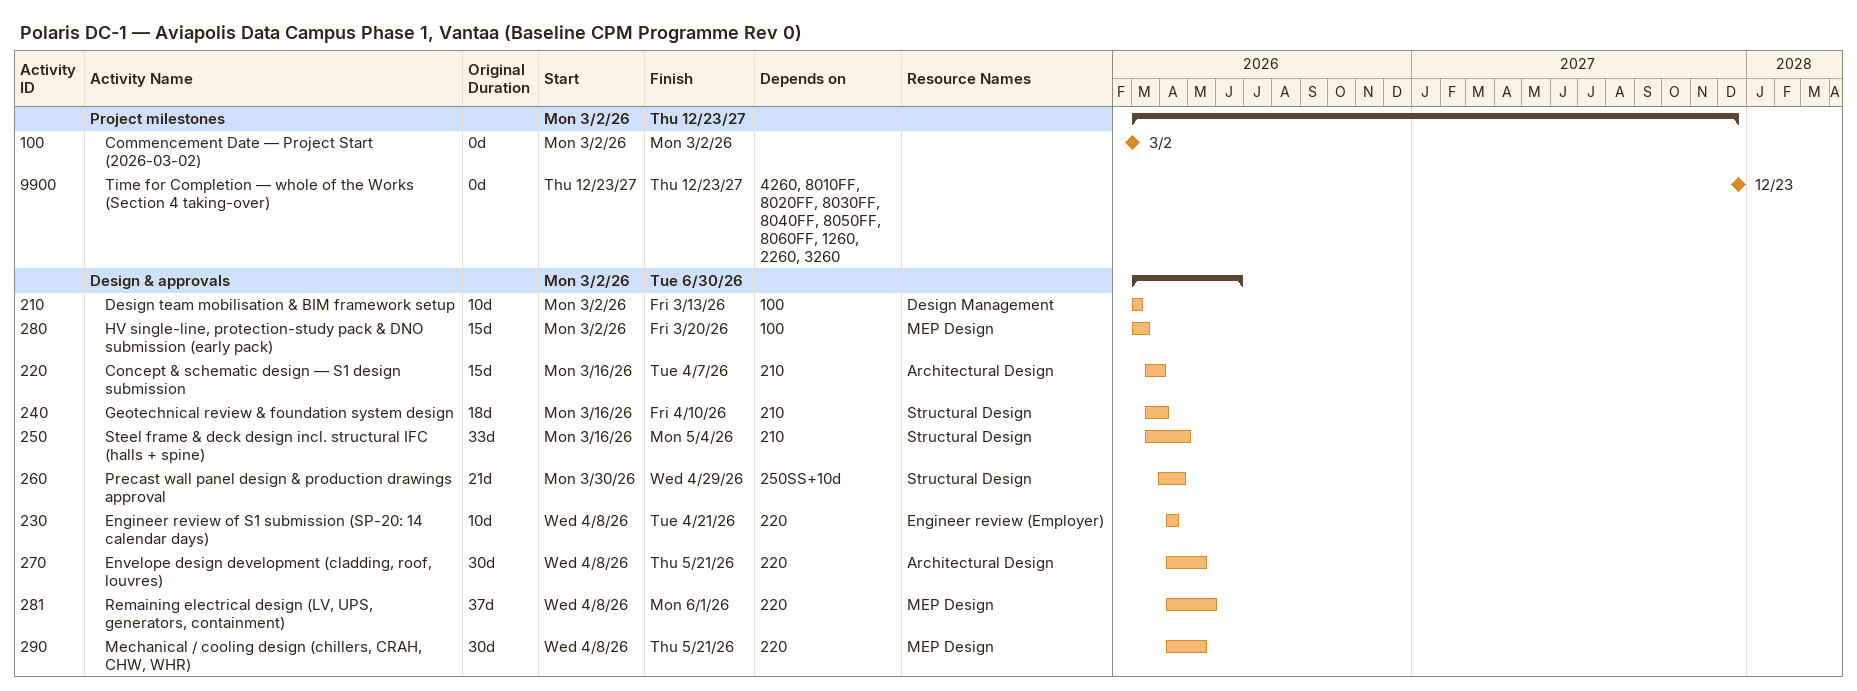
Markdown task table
Polaris DC-1 — Aviapolis Data Campus Phase 1, Vantaa (Baseline CPM Programme Rev 0)

| ID | Level | Task | Original duration | Start | Finish | Predecessors | Resources |
|---|---|---|---|---|---|---|---|
|  | 1 | **Project milestones** |  | 2026-03-02 | 2027-12-23 |  |  |
| 100 | 2 | Commencement Date — Project Start (2026-03-02) | 0d | 2026-03-02 | 2026-03-02 |  |  |
| 9900 | 2 | Time for Completion — whole of the Works (Section 4 taking-over) | 0d | 2027-12-23 | 2027-12-23 | 4260, 8010FF, 8020FF, 8030FF, 8040FF, 8050FF, 8060FF, 1260, 2260, 3260 |  |
|  | 1 | **Design & approvals** |  | 2026-03-02 | 2026-06-30 |  |  |
| 210 | 2 | Design team mobilisation & BIM framework setup | 10d | 2026-03-02 | 2026-03-13 | 100 | Design Management |
| 280 | 2 | HV single-line, protection-study pack & DNO submission (early pack) | 15d | 2026-03-02 | 2026-03-20 | 100 | MEP Design |
| 220 | 2 | Concept & schematic design — S1 design submission | 15d | 2026-03-16 | 2026-04-07 | 210 | Architectural Design |
| 240 | 2 | Geotechnical review & foundation system design | 18d | 2026-03-16 | 2026-04-10 | 210 | Structural Design |
| 250 | 2 | Steel frame & deck design incl. structural IFC (halls + spine) | 33d | 2026-03-16 | 2026-05-04 | 210 | Structural Design |
| 260 | 2 | Precast wall panel design & production drawings approval | 21d | 2026-03-30 | 2026-04-29 | 250SS+10d | Structural Design |
| 230 | 2 | Engineer review of S1 submission (SP-20: 14 calendar days) | 10d | 2026-04-08 | 2026-04-21 | 220 | Engineer review (Employer) |
| 270 | 2 | Envelope design development (cladding, roof, louvres) | 30d | 2026-04-08 | 2026-05-21 | 220 | Architectural Design |
| 281 | 2 | Remaining electrical design (LV, UPS, generators, containment) | 37d | 2026-04-08 | 2026-06-01 | 220 | MEP Design |
| 290 | 2 | Mechanical / cooling design (chillers, CRAH, CHW, WHR) | 30d | 2026-04-08 | 2026-05-21 | 220 | MEP Design |
